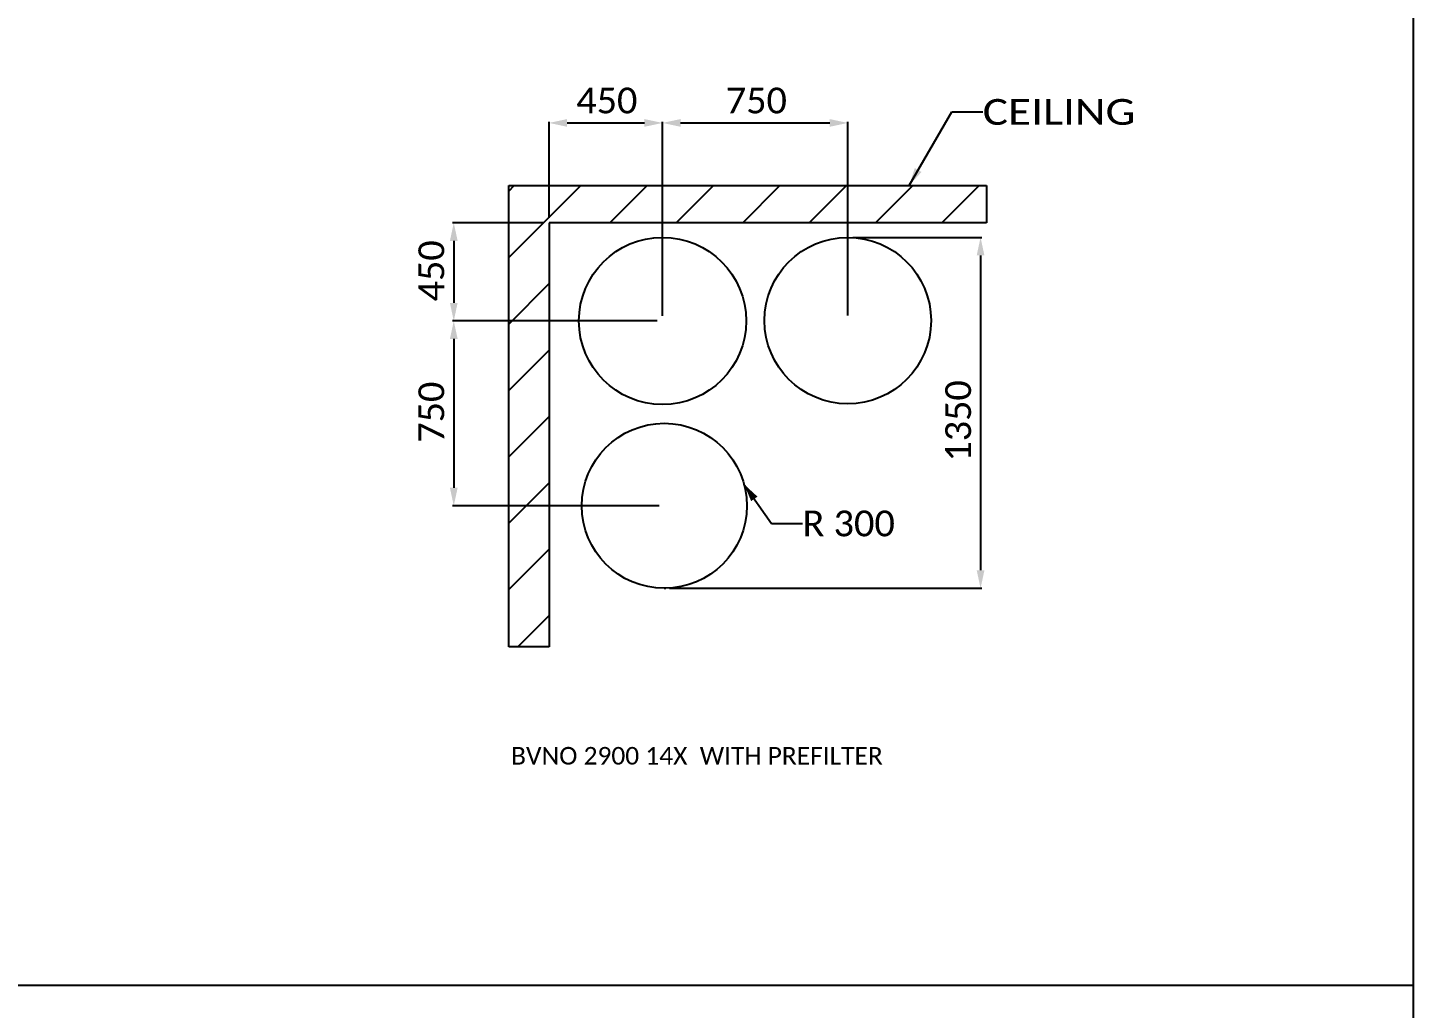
# Model space of a CAD drawing. Header units: millimetres. Extents: x 0 to 7169, y -1866 to 3918.
# Drawn here: x 5377 to 7169, y 1380 to 2649 of the extents above; entities that cross this region are included whole.
import ezdxf
from ezdxf.enums import TextEntityAlignment as Align

# ---------------------------------------------------------------- set-up
doc = ezdxf.new("R2010")
doc.units = ezdxf.units.MM
doc.header["$LTSCALE"] = 217.8
doc.header["$PDMODE"] = 3
doc.header["$PDSIZE"] = 8
doc.layers.get('0').update_dxf_attribs({"linetype": 'CONTINUOUS'})
doc.layers.get('Defpoints').update_dxf_attribs({"linetype": 'CONTINUOUS'})
doc.styles.get("Standard").update_dxf_attribs({"font": 'calibri.ttf'})
doc.dimstyles.new('DIMSTYLE_4', dxfattribs={"dimtxt": 33.333333, "dimasz": 23.333333, "dimexe": 1.5, "dimexo": 1, "dimgap": 1.25, "dimtad": 1, "dimlfac": 0.15, "dimdsep": 46, "dimtxsty": 'Standard', "dimblk": '_FILLED', "dimblk1": '_FILLED', "dimblk2": '_FILLED', "dimcen": 0.09, "dimazin": 2, "dimtp": 0.01, "dimtm": 0.01, "dimtfac": 1, "dimtofl": 0, "dimtmove": 0, "dimatfit": 3, "dimldrblk": '_FILLED', "dimfxl": 1, "dimtolj": 1, "dimarcsym": 0})
doc.dimstyles.get("Standard").update_dxf_attribs({"dimtxt": 23.333333, "dimasz": 23.333333, "dimexe": 1.5, "dimexo": 1, "dimtad": 1, "dimdsep": 46, "dimtxsty": 'Standard', "dimblk": '_FILLED', "dimblk1": '_FILLED', "dimblk2": '_FILLED', "dimcen": 0.09, "dimazin": 2, "dimtol": 1, "dimtp": 0.01, "dimtm": 0.01, "dimtfac": 1, "dimtofl": 0, "dimtmove": 0, "dimatfit": 3, "dimldrblk": '_FILLED', "dimfxl": 1, "dimtolj": 1, "dimarcsym": 0})

# ---------------------------------------------------------------- blocks, each defined once
blk = doc.blocks.new('_FILLED')
at = {"color": 0, "linetype": 'ByBlock'}
blk.add_solid([(0, 0), (-1, 0.214), (-1, -0.214)], dxfattribs=at)
blk = doc.blocks.new('*D224')
at = {"color": 0, "linetype": 'Continuous', "lineweight": -2}
for p, q in [((6044.7, 2396.6), (5926.6, 2396.6)), ((5928.1, 2373.2), (5928.1, 2293)), ((6191.4, 2269.7), (5926.6, 2269.7))]:
    blk.add_line(p, q, dxfattribs=at)
at = {"layer": 'Defpoints', "color": 0}
for p in [(6045.7, 2396.6), (5928.1, 2269.7), (6192.4, 2269.7)]:
    blk.add_point(p, dxfattribs=at)
at = {"color": 0, "linetype": 'ByBlock', "lineweight": -2, "xscale": 23.3333333333, "yscale": 23.3333333333, "zscale": 23.3333333333}
for p, rotation in [((5928.1, 2396.6), 90), ((5928.1, 2269.7), 270)]:
    blk.add_blockref('_FILLED', p, dxfattribs=dict(at, rotation=rotation))
at = {"color": 0, "insert": (5882.4, 2295), "char_height": 33.333, "attachment_point": 1, "rotation": 90, "line_spacing_factor": 0.9}
blk.add_mtext('\\A1;\\A1;450', dxfattribs=at)
blk = doc.blocks.new('*D225')
at = {"color": 0, "linetype": 'Continuous', "lineweight": -2}
for p, q in [((6051.4, 2403.2), (6051.4, 2527.4)), ((6198.1, 2276.4), (6198.1, 2527.4)), ((6074.7, 2525.9), (6174.8, 2525.9))]:
    blk.add_line(p, q, dxfattribs=at)
at = {"layer": 'Defpoints', "color": 0}
for p in [(6198.1, 2525.9), (6051.4, 2402.2), (6198.1, 2275.4)]:
    blk.add_point(p, dxfattribs=at)
at = {"color": 0, "linetype": 'ByBlock', "lineweight": -2, "xscale": 23.3333333333, "yscale": 23.3333333333, "zscale": 23.3333333333, "rotation": 180}
blk.add_blockref('_FILLED', (6051.4, 2525.9), dxfattribs=at)
at = {"color": 0, "linetype": 'ByBlock', "lineweight": -2, "xscale": 23.3333333333, "yscale": 23.3333333333, "zscale": 23.3333333333}
blk.add_blockref('_FILLED', (6198.1, 2525.9), dxfattribs=at)
at = {"color": 0, "insert": (6086.6, 2571.6), "char_height": 33.333, "attachment_point": 1, "line_spacing_factor": 0.9}
blk.add_mtext('\\A1;\\A1;450', dxfattribs=at)
blk = doc.blocks.new('*D226')
at = {"color": 0, "linetype": 'Continuous', "lineweight": -2}
for p, q in [((6198.1, 2276.4), (6198.1, 2527.4)), ((6437.7, 2276.8), (6437.7, 2527.4)), ((6221.4, 2525.9), (6414.4, 2525.9))]:
    blk.add_line(p, q, dxfattribs=at)
at = {"layer": 'Defpoints', "color": 0}
for p in [(6437.7, 2525.9), (6198.1, 2275.4), (6437.7, 2275.8)]:
    blk.add_point(p, dxfattribs=at)
at = {"color": 0, "linetype": 'ByBlock', "lineweight": -2, "xscale": 23.3333333333, "yscale": 23.3333333333, "zscale": 23.3333333333, "rotation": 180}
blk.add_blockref('_FILLED', (6198.1, 2525.9), dxfattribs=at)
at = {"color": 0, "linetype": 'ByBlock', "lineweight": -2, "xscale": 23.3333333333, "yscale": 23.3333333333, "zscale": 23.3333333333}
blk.add_blockref('_FILLED', (6437.7, 2525.9), dxfattribs=at)
at = {"color": 0, "insert": (6280, 2571.6), "char_height": 33.333, "attachment_point": 1, "line_spacing_factor": 0.9}
blk.add_mtext('\\A1;\\A1;750', dxfattribs=at)
blk = doc.blocks.new('*D227')
at = {"color": 0, "linetype": 'Continuous', "lineweight": -2}
for p, q in [((6191.4, 2269.7), (5926.6, 2269.7)), ((5928.1, 2246.4), (5928.1, 2053.8)), ((6193.8, 2030.4), (5926.6, 2030.4))]:
    blk.add_line(p, q, dxfattribs=at)
at = {"layer": 'Defpoints', "color": 0}
for p in [(6192.4, 2269.7), (5928.1, 2030.4), (6194.8, 2030.4)]:
    blk.add_point(p, dxfattribs=at)
at = {"color": 0, "linetype": 'ByBlock', "lineweight": -2, "xscale": 23.3333333333, "yscale": 23.3333333333, "zscale": 23.3333333333}
for p, rotation in [((5928.1, 2269.7), 90), ((5928.1, 2030.4), 270)]:
    blk.add_blockref('_FILLED', p, dxfattribs=dict(at, rotation=rotation))
at = {"color": 0, "insert": (5882.4, 2112.1), "char_height": 33.333, "attachment_point": 1, "rotation": 90, "line_spacing_factor": 0.9}
blk.add_mtext('\\A1;\\A1;750', dxfattribs=at)
blk = doc.blocks.new('*D228')
at = {"color": 0, "linetype": 'Continuous', "lineweight": -2}
for p, q in [((6444.4, 2377.8), (6611, 2377.8)), ((6609.5, 2354.5), (6609.5, 1947)), ((6207.1, 1923.7), (6611, 1923.7))]:
    blk.add_line(p, q, dxfattribs=at)
at = {"layer": 'Defpoints', "color": 0}
for p in [(6443.4, 2377.8), (6206.1, 1923.7), (6609.5, 1923.7)]:
    blk.add_point(p, dxfattribs=at)
at = {"color": 0, "linetype": 'ByBlock', "lineweight": -2, "xscale": 23.3333333333, "yscale": 23.3333333333, "zscale": 23.3333333333}
for p, rotation in [((6609.5, 2377.8), 90), ((6609.5, 1923.7), 270)]:
    blk.add_blockref('_FILLED', p, dxfattribs=dict(at, rotation=rotation))
at = {"color": 0, "insert": (6563.8, 2087.6), "char_height": 33.333, "attachment_point": 1, "rotation": 90, "line_spacing_factor": 0.9}
blk.add_mtext('\\A1;\\A1;1350', dxfattribs=at)

msp = doc.modelspace()

# ---------------------------------------------------------------- hatches: boundary and pattern name
h = msp.add_hatch()
h.set_pattern_fill('ANSI31', color=0, style=0, pattern_type=2)
h.set_pattern_definition([(45, (5322.375, 1073.42), (-42.9604, 42.9604), [])])
h.paths.add_polyline_path([(5999.11, 2444.773), (6617.093, 2444.773), (6617.093, 2396.566), (6051.38, 2396.566), (6051.38, 1848.021), (5999.11, 1848.021)])

# ---------------------------------------------------------------- linework, layer by layer
at = {"color": 0, "linetype": 'Continuous'}
for p, q in [((7169.208, 3918.057), (7169.208, -1866.261)), ((5999.11, 1848.021), (5999.11, 2444.773)), ((5999.11, 2444.773), (6617.093, 2444.773)), ((6617.093, 2444.773), (6617.093, 2396.566)), ((6051.38, 2396.566), (6051.38, 1848.021)), ((6617.093, 2396.566), (6051.38, 2396.566)), ((6437.747, 2377.804), (6437.93, 2377.804)), ((6200.433, 1923.684), (6202.274, 1923.7)), ((6051.38, 1848.021), (5999.11, 1848.021))]:
    msp.add_line(p, q, dxfattribs=at)
at = {"color": 7, "linetype": 'Continuous'}
msp.add_line((3796.019, 1410.111), (7169.208, 1410.111), dxfattribs=at)
at = {"color": 0, "linetype": 'Continuous'}
for centre, radius in [((6198.107, 2269.703), 108.141), ((6437.747, 2270.109), 107.695), ((6200.433, 2030.437), 106.754)]:
    msp.add_circle(centre, radius, dxfattribs=at)

# ---------------------------------------------------------------- texts
for s, width, p, p2 in [('CEILING', 1.167433, (6612.285, 2523.496), (6809.821, 2523.496)), ('R 300', 0.99355, (6379.222, 1990.979), (6498.677, 1990.979))]:
    msp.add_text(s, height=33.3333, dxfattribs=dict(at, width=width)).set_placement(p, p2, align=Align.FIT)
msp.add_text('BVNO 2900 14X  WITH PREFILTER', height=22.75, dxfattribs=at).set_placement((6002.227, 1695.615), (6002.227, 1695.615), align=Align.FIT)

# ---------------------------------------------------------------- dimensions: what is measured, and where the dimension line sits
for base, p1, p2, text, picture, middle in [((6198.107, 2525.945), (6051.38, 2402.232), (6198.107, 2275.369), '\\A1;450', '*D225', (6124.973, 2525.945)), ((6437.747, 2525.945), (6198.107, 2275.369), (6437.747, 2275.776), '\\A1;750', '*D226', (6317.703, 2525.945))]:
    dim = msp.add_linear_dim(base=base, p1=p1, p2=p2, text=text, dimstyle='DIMSTYLE_4', override={"dimtxsty": 'Standard'}, dxfattribs=at)
    dim.commit()
    dim.dimension.update_dxf_attribs({"geometry": picture, "text_midpoint": middle, "dimtype": 160})
for base, p1, p2, text, picture, middle in [((5928.117, 2269.703), (6045.714, 2396.566), (6192.441, 2269.703), '\\A1;450', '*D224', (5928.117, 2333.363)), ((6609.525, 1923.684), (6443.414, 2377.804), (6206.1, 1923.684), '\\A1;1350', '*D228', (6609.525, 2137.704)), ((5928.117, 2030.437), (6192.441, 2269.703), (6194.767, 2030.437), '\\A1;750', '*D227', (5928.117, 2149.845))]:
    dim = msp.add_linear_dim(base=base, p1=p1, p2=p2, angle=270, text=text, dimstyle='DIMSTYLE_4', override={"dimtxsty": 'Standard'}, dxfattribs=at)
    dim.commit()
    dim.dimension.update_dxf_attribs({"geometry": picture, "text_midpoint": middle, "dimtype": 160})

# ---------------------------------------------------------------- leaders
for points in [[(6517.093, 2444.773), (6572.285, 2540.163), (6612.285, 2540.163)], [(6303.433, 2058.5), (6339.222, 2007.646), (6379.222, 2007.646)]]:
    msp.add_leader(points, dimstyle='Standard', override={"dimtad": 0}, dxfattribs=at)

doc.saveas('drawing.dxf')
